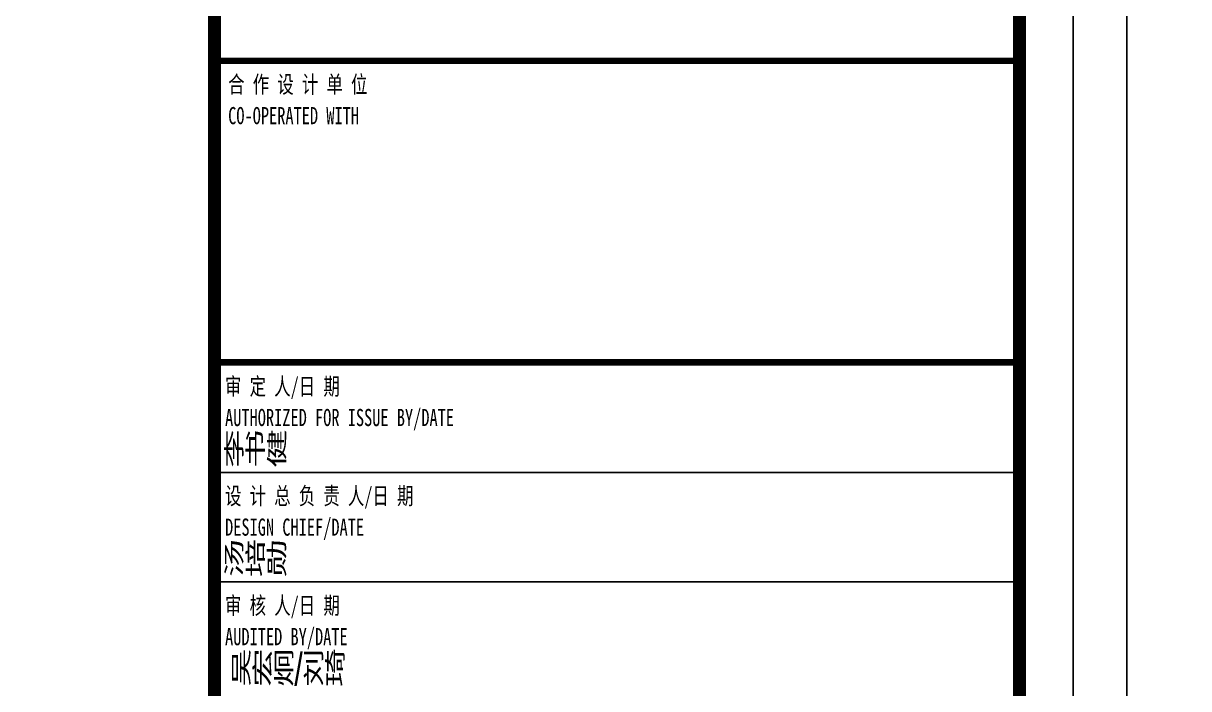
# Model space of a CAD drawing. Extents: x -8792 to 174344, y -43961 to 62816.
# Drawn here: x 21872 to 23500, y -9576 to -8646 of the extents above; entities that cross this region are included whole.
import ezdxf
from ezdxf.enums import TextEntityAlignment as Align
from ezdxf.xclip import XClip

# ---------------------------------------------------------------- set-up
doc = ezdxf.new("R2010")
doc.units = 0
doc.header["$LTSCALE"] = 50
doc.header["$XCLIPFRAME"] = 0
doc.linetypes.add('DOT2', pattern=[0.125, 0, -0.125])
for name, color, linetype in [('2017_11-sheet-LOGO$0$C-SHET-TTLB', 11, 'Continuous'), ('2017_11-sheet-R$0$C-SHET-TTLB', 11, 'Continuous'), ('A-FLOR-OTLN', 4, 'DOT2'), ('C-SHET-SHBD', 11, 'Continuous'), ('C-SHET-TTLB', 11, 'Continuous'), ('TK', 7, 'Continuous'), ('吊顶', 7, 'Continuous'), ('通-图框-文字', 4, 'Continuous')]:
    doc.layers.add(name, color=color, linetype=linetype)
doc.styles.add('2017_11-sheet-R$0$SHEET-ECADI', font='', dxfattribs={"width": 0.7})
doc.styles.add('XD-2008', font='xd-hzs.shx', dxfattribs={"width": 0.7, "bigfont": 'xd-hztxt.shx'})
doc.styles.add('XD2008', font='@1romans.shx', dxfattribs={"width": 0.7, "bigfont": '!hztxt.shx'})
doc.styles.get('2017_11-sheet-R$0$SHEET-ECADI').set_extended_font_data('SimHei')

# ---------------------------------------------------------------- blocks, each defined once
blk = doc.blocks.new('A$Cbd8d7c8c')
at = {"layer": 'A-FLOR-OTLN', "color": 8}
blk.add_lwpolyline([(-22721.2, -15689.9), (-43719.4, -33393.2, 0.413756), (-43991.6, -36561, 0.189672), (122158.2, -126683, 0.414786), (124666, -124719.5), (133885.2, -48361.9, 0.379931), (116453.3, -23207.9, 0.236452)], format="xyb", dxfattribs=at)
at = {"layer": '吊顶', "const_width": 3}
blk.add_lwpolyline([(36525.2, -42886.2, 0.056654), (31389.8, -41079.3), (30859.1, -40957.8, -0.112536), (21289.5, -36343.7, -0.028917), (3039, -19971, 0.413532), (-633.6, -19953.4), (-31397.9, -50352.8, 0.414781), (-31416.3, -54033.3, 0.170492), (123964.3, -129414.7, 0.412564), (126841.2, -127143.2), (136317.5, -48655.6, 1.269195), (87076.8, -54393.3)], format="xyb", dxfattribs=at)
blk = doc.blocks.new('A3文本框')
at = {"layer": 'Defpoints', "ltscale": 500}
blk.add_lwpolyline([(10, -10), (-420, -10), (-420, 297), (10, 297)], close=True, dxfattribs=at)
at = {"layer": 'C-SHET-SHBD', "style": 'XD2008', "width": 0.7}
for tag, height, p in [('子项名称', 4.5, (-37.49, 35.41)), ('图名', 4.5, (-37.49, 24.27)), ('比例', 3, (-56.3, 8.25)), ('MQJD-01', 3, (-13.24, 2.27))]:
    blk.add_attdef(tag, text='', height=height, dxfattribs=at).set_placement(p, align=Align.CENTER)
blk = doc.blocks.new('GRER')
at = {"color": 8, "ltscale": 10}
blk.add_lwpolyline([(-350, -919.9), (-9905.5, -919.9)], dxfattribs=at)
blk = doc.blocks.new('华东院_土建2018EcadiA3_2022_02-sheet-LOGO', base_point=(415.29, 161.49))
at = {"layer": '2017_11-sheet-LOGO$0$C-SHET-TTLB'}
blk.add_lwpolyline([(340.29, 161.49, 0.6, 0.6, 0), (415.29, 161.49, 0.9, 0.9, 0)], format="xyseb", dxfattribs=at)
blk = doc.blocks.new('华东院_土建2018EcadiA3_2021_06-sheet-R', base_point=(415, 5))
at = {"layer": '2017_11-sheet-R$0$C-SHET-TTLB'}
for p, q in [((340.02, 123.16), (415, 123.16)), ((340.02, 112.95), (415, 112.95))]:
    blk.add_line(p, q, dxfattribs=at)
blk.add_lwpolyline([(339.71, 133.41, 0.6, 0.6, 0), (414.71, 133.41, 0.9, 0.9, 0)], format="xyseb", dxfattribs=at)
blk.add_blockref('华东院_土建2018EcadiA3_2022_02-sheet-LOGO', (415.29, 161.49), dxfattribs=at)
at = {"layer": '2017_11-sheet-R$0$C-SHET-TTLB', "style": '2017_11-sheet-R$0$SHEET-ECADI', "width": 0.7}
for s, p in [('合 作 设 计 单 位', (341.27, 158.5)), ('CO-OPERATED WITH', (341.27, 155.59)), ('审 定 人/日 期', (340.98, 130.37)), ('AUTHORIZED FOR ISSUE BY/DATE', (340.98, 127.47)), ('设 计 总 负 责 人/日 期', (340.98, 120.17)), ('DESIGN CHIEF/DATE', (340.98, 117.26)), ('审 核 人/日 期', (340.98, 109.96)), ('AUDITED BY/DATE', (340.98, 107.06))]:
    blk.add_text(s, height=1.6, dxfattribs=at).set_placement(p)
blk = doc.blocks.new('A$Ce60f285c')
at = {"layer": 'C-SHET-TTLB'}
for points in [[(430, 307), (430, 0), (0, 0), (0, 307)], [(425, 302), (425, 5), (5, 5), (5, 302)]]:
    blk.add_lwpolyline(points, close=True, dxfattribs=at)
at = {"layer": 'C-SHET-TTLB', "const_width": 1.2}
blk.add_lwpolyline([(18.4, 297), (420, 297), (420, 10), (18.4, 10)], close=True, dxfattribs=at)
at = {"layer": 'C-SHET-TTLB'}
blk.add_lwpolyline([(345, 297, 1.2, 1.2, 0), (345, 10.01, 0.9, 0.9, 0)], format="xyseb", dxfattribs=at)
blk.add_blockref('华东院_土建2018EcadiA3_2021_06-sheet-R', (420, 10), dxfattribs=at)
at = {"layer": 'C-SHET-SHBD', "style": 'XD2008', "width": 0.7}
for tag, p in [('审定人', (345.74, 128.4)), ('设总', (345.74, 118.19)), ('审核人', (345.74, 107.96)), ('专业负责人', (345.74, 97.75)), ('校对人', (345.74, 87.55)), ('设计人', (345.74, 77.64))]:
    blk.add_attdef(tag, p, '', height=2.8, dxfattribs=at)
for tag, p in [('工程编号', (368.42, 27.05)), ('阶段', (404.41, 27.05)), ('专业', (404.41, 19.69))]:
    blk.add_attdef(tag, text='', height=3.5, dxfattribs=at).set_placement(p, align=Align.MIDDLE_CENTER)
at = {"layer": 'C-SHET-SHBD', "style": 'XD2008', "width": 0.7, "flags": 1}
blk.add_attdef('日期', text='', height=3.5, dxfattribs=at).set_placement((368.42, 13.43), align=Align.MIDDLE_CENTER)
at = {"layer": '通-图框-文字', "style": 'XD-2008', "width": 0.7}
for tag, p in [('建设单位', (383.41, 70.61)), ('项目名称', (383.28, 58.43))]:
    blk.add_attdef(tag, text='', height=5, dxfattribs=at).set_placement(p, align=Align.MIDDLE_CENTER)
blk = doc.blocks.new('A$C6049850a')
at = {"ltscale": 10}
blk.add_blockref('A$Ce60f285c', (0, 0), dxfattribs=at)
at = {"layer": 'C-SHET-SHBD', "ltscale": 10, "style": 'XD2008', "width": 0.7}
for s, p in [('李书健', (348.79, 130.37)), ('汤培勋', (348.79, 120.16)), ('吴宏炯/刘琦', (351.83, 109.95))]:
    blk.add_text(s, height=3, dxfattribs=at).set_placement(p, align=Align.MIDDLE)

msp = doc.modelspace()

# ---------------------------------------------------------------- block references
at = {"ltscale": 10}
ref = msp.add_blockref('A$Cbd8d7c8c', (-20242.468, 78224.561), dxfattribs=at)
XClip(ref).set_block_clipping_path([(33737.5024453482, -58253.8739175466), (58527.5008306247, -28195.842069268)])
ref = msp.add_blockref('A$Cbd8d7c8c', (22321.982, 94074.685), dxfattribs=at)
XClip(ref).set_block_clipping_path([(76291.0063025201, -72283.9918497168), (103268.9259821397, -47877.3086105986)])
at = {"ltscale": 10, "xscale": 15, "yscale": 15, "zscale": 15}
msp.add_blockref('A$C6049850a', (16964.035, -11196.044), dxfattribs=at)
ref = msp.add_blockref('GRER', (22861.041, -8375.091))
XClip(ref).set_block_clipping_path([(-5612.0066281782, -2679.7201561243), (-3701.9913236134, 1634.0470836415)])
at = {"layer": 'TK', "color": 0, "xscale": 15, "yscale": 15, "zscale": 15}
msp.add_blockref('A3文本框', (23264.035, -11046.044), dxfattribs=at)

doc.saveas('drawing.dxf')
